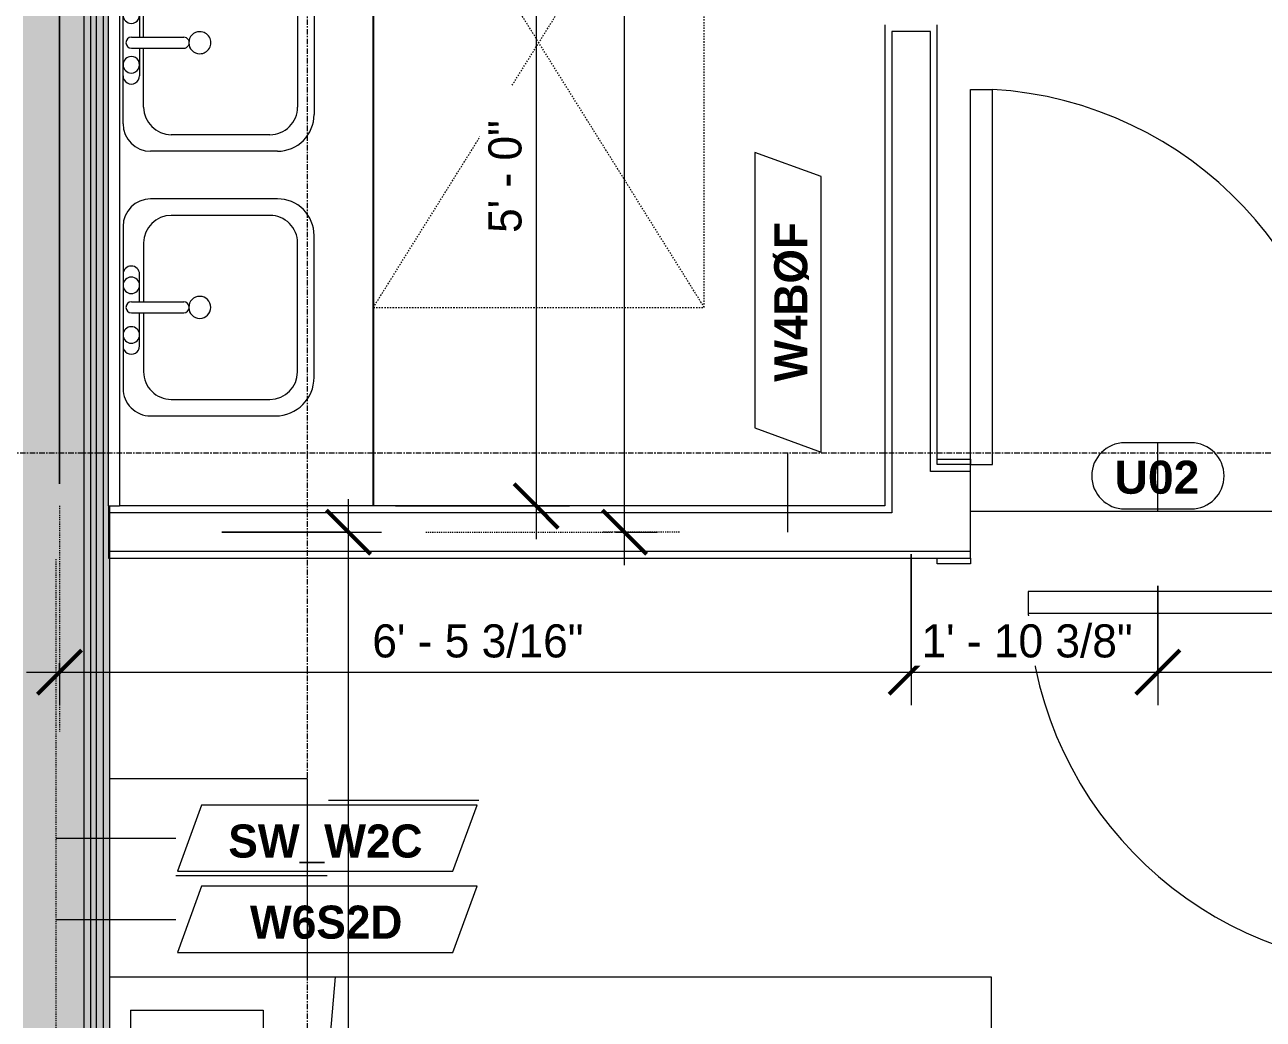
# Model space of a CAD drawing. Header units: inches. Extents: x -4058 to -1781, y 9814 to 12264.
# Drawn here: x -2526 to -2413.7, y 10115.9 to 10206 of the extents above; entities that cross this region are included whole.
import ezdxf

# ---------------------------------------------------------------- set-up
doc = ezdxf.new("R2010")
doc.units = ezdxf.units.IN
doc.header["$MEASUREMENT"] = 0
for name, pattern in [('Dash', [0.25, 0.125, -0.125]), ('Dash 3_32_', [0.1875, 0.09375, -0.09375]), ('Grid Line 1_2_', [0.875, 0.5, -0.125, 0.125, -0.125])]:
    doc.linetypes.add(name, pattern=pattern)
for name, color, linetype, lineweight in [('0-1', 7, 'Continuous', 5), ('A-ANNO-DIMS', 211, 'Continuous', 9), ('A-ANNO-DIMS-32', 211, 'Continuous', 9), ('A-DETL-1', 90, 'Dash 3_32_', 9), ('A-DOOR-2', 31, 'Continuous', 9), ('A-DOOR-IDEN', 31, 'Continuous', 9), ('A-FLOR-2', 192, 'Continuous', 9), ('A-GENM', 5, 'Continuous', 9), ('A-GENM-2', 147, 'Dash', 9), ('A-WALL-1', 7, 'Continuous', 9), ('A-WALL-2', 113, 'Continuous', 9), ('A-WALL-IDEN', 211, 'Continuous', 9), ('I-FURN', 30, 'Continuous', 9), ('I-WALL-1', 1, 'Continuous', 18), ('I-WALL-2', 10, 'Continuous', 5), ('I-WALL-3', 7, 'Continuous', 9), ('I-WALL-4', 2, 'Continuous', 9), ('P-SANR-FIXT', 6, 'Continuous', 9), ('Q-CASE', 31, 'Continuous', 9), ('S-GRID-1', 1, 'Grid Line 1_2_', 9)]:
    doc.layers.add(name, color=color, linetype=linetype, lineweight=lineweight)
doc.styles.add('Arial_B', font='arialbd.ttf', dxfattribs={"height": 3})
doc.styles.add('Century Gothic', font='ufonts.com_century-gothic.ttf', dxfattribs={"height": 3})
doc.styles.add('Century Gothic_B', font='GOTHICB.TTF', dxfattribs={"height": 3})
doc.dimstyles.new('MARKETING_DIMENSION', dxfattribs={"dimscale": 12, "dimtxt": 3.132505, "dimasz": 0.333333, "dimexe": 0.25, "dimexo": 0.166667, "dimgap": 0.041667, "dimtad": 1, "dimdec": 4, "dimrnd": 0.0625, "dimzin": 3, "dimdsep": 46, "dimlunit": 4, "dimtxsty": 'Century Gothic', "dimblk1": 'OBLIQUE', "dimblk2": 'OBLIQUE', "dimsah": 1, "dimcen": 0.09, "dimdle": 0.25, "dimazin": 0, "dimtfac": 1, "dimtdec": 4, "dimtix": 1, "dimtmove": 0, "dimatfit": 3, "dimfxl": 1, "dimtvp": 1, "dimtfill": 1, "dimfrac": 2, "dimtolj": 1, "dimtzin": 0, "dimarcsym": 2})
doc.dimstyles.new('THE_DIMENSION_STRING', dxfattribs={"dimscale": 12, "dimtxt": 3.132505, "dimasz": 0.333333, "dimexe": 0.25, "dimexo": 0.166667, "dimgap": 0.041667, "dimtad": 1, "dimdec": 4, "dimrnd": 0.0625, "dimzin": 3, "dimdsep": 46, "dimlunit": 4, "dimtxsty": 'Century Gothic', "dimblk1": 'OBLIQUE', "dimblk2": 'OBLIQUE', "dimsah": 1, "dimcen": 0.09, "dimdle": 0.25, "dimazin": 0, "dimtfac": 1, "dimtdec": 4, "dimtix": 1, "dimtmove": 0, "dimatfit": 3, "dimfxl": 1, "dimtvp": 1, "dimtfill": 1, "dimfrac": 2, "dimtolj": 1, "dimtzin": 0, "dimarcsym": 2})

# ---------------------------------------------------------------- blocks, each defined once
blk = doc.blocks.new('CTR - 1st Phase -Stairs _ Elevators_rvt-1-UNIT PLANS - 2ND FLOOR')
at = {"layer": 'I-WALL-1'}
blk.add_hatch(color=256, dxfattribs=at).paths.add_polyline_path([(-2518.87, 10017.09), (-2518.25, 10017.09), (-2518.25, 10162.41), (-2518.37, 10162.41), (-2518.37, 10222.41), (-2518.25, 10222.41), (-2518.25, 10262.59), (-2518.87, 10262.59), (-2518.87, 10033.32)], flags=0)
at = {"layer": 'I-WALL-2'}
for points in [[(-2520, 10017.09), (-2520, 10261.46), (-2520.62, 10261.46), (-2520.62, 10017.09)], [(-2520, 10017.09), (-2519.5, 10017.09), (-2519.5, 10261.46), (-2520, 10261.46), (-2520, 10033.32)], [(-2519.5, 10017.09), (-2518.87, 10017.09), (-2518.87, 10261.96), (-2519.5, 10261.96), (-2519.5, 10033.32)], [(-2526.12, 10017.09), (-2520.62, 10017.09), (-2520.62, 10255.96), (-2526.12, 10255.96), (-2526.12, 10033.32)]]:
    blk.add_hatch(color=256, dxfattribs=at).paths.add_polyline_path(points, flags=0)
at = {"layer": 'A-WALL-1'}
for p, q in [((-2520.62, 10254.71), (-2520.62, 10017.09)), ((-2520, 10254.71), (-2520, 10017.09)), ((-2519.5, 10254.71), (-2519.5, 10017.09)), ((-2518.87, 10254.71), (-2518.87, 10017.09))]:
    blk.add_line(p, q, dxfattribs=at)
at = {"layer": 'I-WALL-3'}
blk.add_line((-2518.25, 10017.09), (-2518.25, 10162.41), dxfattribs=at)
blk = doc.blocks.new('SWING - SINGLE - FLUSH - SWING - FLUSH - 2-10 x 6-8 - PRIVACY-4202140-UNIT PLANS - 2ND FLOOR')
at = {"layer": 'A-DOOR-2'}
for p, q in [((-20, 4.25), (-20, 4.75)), ((-20, 4.75), (-17, 4.75)), ((-17, 4.75), (-17, 4.25)), ((17, 4.25), (17, 4.75)), ((17, 4.75), (20, 4.75)), ((20, 4.75), (20, 4.25)), ((-17, 4.25), (-20, 4.25)), ((20, 4.25), (17, 4.25)), ((-20, -4.25), (-17, -4.25)), ((-20, -4.75), (-20, -4.25)), ((-17, -4.25), (-17, -4.75)), ((15, -4.25), (15, -38.26)), ((17, -4.25), (15, -4.25)), ((17, -4.25), (17, -38.26)), ((17, -4.25), (20, -4.25)), ((17, -4.75), (17, -4.25)), ((20, -4.25), (20, -4.75)), ((-17, -4.75), (-20, -4.75)), ((20, -4.75), (17, -4.75)), ((17, -38.26), (15, -38.26))]:
    blk.add_line(p, q, dxfattribs=at)
blk.add_arc((17, -4.25), 34.07, 180, 266.6343, dxfattribs=at)
blk = doc.blocks.new('M_Sink Vanity-Square - 500 x 440mm-1372835-UNIT PLANS - 2ND FLOOR')
at = {"layer": 'P-SANR-FIXT'}
for p, q in [((-5.72, 10.23), (7.14, 10.23)), ((-5.22, 8.73), (6.46, 8.73)), ((10.46, 6.91), (10.46, -4.59)), ((-9.22, -4.59), (-9.22, 6.73)), ((-7.72, -2.72), (-7.72, 6.23)), ((8.96, 6.23), (8.96, -2.72)), ((0.12, -6.33), (0.12, -1.59)), ((1.12, -6.33), (1.12, -1.59)), ((0.12, -5.22), (-5.22, -5.22)), ((-2.88, -5.59), (0.12, -5.59)), ((6.46, -5.22), (1.12, -5.22)), ((1.12, -5.59), (3.62, -5.59)), ((7.96, -7.09), (-6.72, -7.09)), ((3.62, -7.09), (-2.88, -7.09))]:
    blk.add_line(p, q, dxfattribs=at)
for centre, radius, start, end in [((-5.72, 6.73), 3.5, 90, 180), ((7.14, 6.91), 3.32, 360, 90), ((-5.22, 6.23), 2.5, 90, 180), ((6.46, 6.23), 2.5, 360, 90), ((0.62, -0.13), 1, 360, 180), ((0.62, -0.13), 1, 180, 0), ((0.62, -1.59), 0.5, 360, 180), ((-5.22, -2.72), 2.5, 180, 270), ((6.46, -2.72), 2.5, 270, 360), ((-6.72, -4.59), 2.5, 180, 270), ((-2.88, -6.34), 0.75, 90, 270), ((-1.88, -6.34), 0.75, 360, 180), ((2.62, -6.34), 0.75, 0, 180), ((3.62, -6.34), 0.75, 270, 90), ((7.96, -4.59), 2.5, 270, 0), ((-1.88, -6.34), 0.75, 180, 0), ((0.62, -6.33), 0.5, 180, 0), ((2.62, -6.34), 0.75, 180, 0)]:
    blk.add_arc(centre, radius, start, end, dxfattribs=at)
blk = doc.blocks.new('Bath Vanity - Bath Vanity 60_-3668790-UNIT PLANS - 2ND FLOOR')
at = {"layer": 'Q-CASE'}
for p, q in [((30.74, 24), (-29.26, 24)), ((-29.26, 24), (-29.26, 1))]:
    blk.add_line(p, q, dxfattribs=at)
blk = doc.blocks.new('BATHROOM MIRROR - BATHROOM MIRROR  60_-3802719-UNIT PLANS - 2ND FLOOR')
at = {"layer": 'Q-CASE'}
for p, q in [((-29.26, -23), (30.74, -23)), ((-29.26, -23), (-29.26, -24)), ((30.74, -24), (30.74, -23)), ((30.74, -24), (-29.26, -24))]:
    blk.add_line(p, q, dxfattribs=at)
blk = doc.blocks.new('M_Sink Vanity-Square - 500 x 440mm-1352614-UNIT PLANS - 2ND FLOOR')
at = {"layer": 'P-SANR-FIXT'}
for p, q in [((7.96, 7.09), (-6.72, 7.09)), ((3.62, 7.09), (-2.88, 7.09)), ((0.12, 6.33), (0.12, 1.59)), ((1.12, 6.33), (1.12, 1.59)), ((-9.22, 4.59), (-9.22, -6.73)), ((0.12, 5.22), (-5.22, 5.22)), ((-2.88, 5.59), (0.12, 5.59)), ((1.12, 5.59), (3.62, 5.59)), ((6.46, 5.22), (1.12, 5.22)), ((10.46, -6.91), (10.46, 4.59)), ((-7.72, 2.72), (-7.72, -6.23)), ((8.96, -6.23), (8.96, 2.72)), ((-5.22, -8.73), (6.46, -8.73)), ((-5.72, -10.23), (7.14, -10.23))]:
    blk.add_line(p, q, dxfattribs=at)
for centre, radius, start, end in [((-6.72, 4.59), 2.5, 90, 180), ((-2.88, 6.34), 0.75, 90, 270), ((-1.88, 6.34), 0.75, 360, 180), ((0.62, 6.33), 0.5, 360, 180), ((2.62, 6.34), 0.75, 360, 180), ((3.62, 6.34), 0.75, 270, 90), ((7.96, 4.59), 2.5, 360, 90), ((-1.88, 6.34), 0.75, 180, 0), ((2.62, 6.34), 0.75, 180, 360), ((-5.22, 2.72), 2.5, 90, 180), ((6.46, 2.72), 2.5, 0, 90), ((0.62, 0.13), 1, 360, 180), ((0.62, 1.59), 0.5, 180, 0), ((0.62, 0.13), 1, 180, 0), ((-5.72, -6.73), 3.5, 180, 270), ((-5.22, -6.23), 2.5, 180, 270), ((6.46, -6.23), 2.5, 270, 0), ((7.14, -6.91), 3.32, 270, 0)]:
    blk.add_arc(centre, radius, start, end, dxfattribs=at)
blk = doc.blocks.new('SWING - SINGLE - FLUSH - SWING - FLUSH - 2-10 x 6-8 - PRIVACY-4202128-UNIT PLANS - 2ND FLOOR')
at = {"layer": 'A-DOOR-2'}
for p, q in [((15, 2.37), (15, 36.38)), ((17, 36.38), (15, 36.38)), ((17, 2.37), (17, 36.38)), ((-17, 2.87), (-20, 2.87)), ((-20, 2.87), (-20, 2.37)), ((-20, 2.37), (-17, 2.37)), ((-17, 2.37), (-17, 2.87)), ((17, 2.37), (15, 2.37)), ((20, 2.87), (17, 2.87)), ((17, 2.87), (17, 2.37)), ((17, 2.37), (20, 2.37)), ((20, 2.37), (20, 2.87)), ((-17, -2.38), (-20, -2.38)), ((-20, -2.38), (-20, -2.88)), ((-20, -2.88), (-17, -2.88)), ((-17, -2.88), (-17, -2.38)), ((20, -2.38), (17, -2.38)), ((17, -2.38), (17, -2.88)), ((17, -2.88), (20, -2.88)), ((20, -2.88), (20, -2.38))]:
    blk.add_line(p, q, dxfattribs=at)
blk.add_arc((17, 2.37), 34.07, 93.3657, 180, dxfattribs=at)
blk = doc.blocks.new('Bed-Standard - King 78_ x 80_-V64-UNIT PLANS - 2ND FLOOR')
at = {"layer": 'I-FURN'}
for p, q in [((-28.31, 41.8), (49.69, 41.8)), ((-28.31, -38.08), (-28.31, 41.8)), ((49.69, 41.8), (49.69, -38.08)), ((49.69, -24.2), (-28.31, -17.63)), ((-25.31, -24.2), (46.69, -24.2)), ((-25.31, -36.2), (-25.31, -24.2)), ((46.69, -36.2), (46.69, -24.2)), ((-25.31, -36.2), (46.69, -36.2))]:
    blk.add_line(p, q, dxfattribs=at)
blk = doc.blocks.new('Table-Night Stand - 18_ x 18_ x 24_-V66-UNIT PLANS - 2ND FLOOR')
at = {"layer": 'I-FURN'}
for p, q in [((0.15, 0), (18.15, 0)), ((0.15, -17.87), (0.15, 0))]:
    blk.add_line(p, q, dxfattribs=at)
blk = doc.blocks.new('ADA Clearances - 30_x48_-V107-UNIT PLANS - 2ND FLOOR')
at = {"layer": 'A-GENM-2'}
for p, q in [((15, -24), (-15, 24)), ((-15, -24), (15, 24)), ((15, 24), (-15, 24)), ((-15, 24), (-15, -24)), ((15, -24), (15, 24)), ((-15, -24), (15, -24))]:
    blk.add_line(p, q, dxfattribs=at)
blk = doc.blocks.new('DIMBLOCK56-UNIT PLANS - 2ND FLOOR')
at = {"layer": 'A-ANNO-DIMS-32'}
for p, q in [((-2445.62, 10158.04), (-2445.62, 10144.34)), ((-2445.62, 10147.34), (-2445.62, 10158.04)), ((-2522.81, 10148.17), (-2522.81, 10144.34)), ((-2522.81, 10147.34), (-2522.81, 10148.17)), ((-2525.81, 10147.34), (-2445.62, 10147.34))]:
    blk.add_line(p, q, dxfattribs=at)
at = {"layer": 'A-ANNO-DIMS-32', "lineweight": 50}
for p, q in [((-2522.81, 10147.34), (-2520.81, 10149.34)), ((-2445.62, 10147.34), (-2443.62, 10149.34)), ((-2522.81, 10147.34), (-2524.81, 10145.34)), ((-2445.62, 10147.34), (-2447.62, 10145.34))]:
    blk.add_line(p, q, dxfattribs=at)
at = {"layer": 'A-ANNO-DIMS-32', "color": 0, "insert": (-2494.46, 10151.68), "char_height": 3, "width": 24.5827, "attachment_point": 1, "line_spacing_factor": 0.984502, "style": 'Century Gothic', "bg_fill": 3, "box_fill_scale": 1.25, "bg_fill_color": 256, "bg_fill_true_color": 13158600, "bg_fill_transparency": 0}
blk.add_mtext('6\' - 5 3/16"', dxfattribs=at)
blk = doc.blocks.new('_Oblique')
at = {"color": 0, "linetype": 'ByBlock', "lineweight": -2}
blk.add_line((-0.5, -0.5), (0.5, 0.5), dxfattribs=at)
blk = doc.blocks.new('DIMBLOCK57-UNIT PLANS - 2ND FLOOR')
at = {"layer": 'A-ANNO-DIMS-32'}
for p, q in [((-2445.62, 10158.04), (-2445.62, 10144.34)), ((-2445.62, 10147.34), (-2445.62, 10158.04)), ((-2423.25, 10155.16), (-2423.25, 10144.34)), ((-2423.25, 10147.34), (-2423.25, 10155.16)), ((-2445.62, 10147.34), (-2423.25, 10147.34))]:
    blk.add_line(p, q, dxfattribs=at)
at = {"layer": 'A-ANNO-DIMS-32', "lineweight": 50}
for p, q in [((-2445.62, 10147.34), (-2443.62, 10149.34)), ((-2423.25, 10147.34), (-2421.25, 10149.34)), ((-2445.62, 10147.34), (-2447.62, 10145.34)), ((-2423.25, 10147.34), (-2425.25, 10145.34))]:
    blk.add_line(p, q, dxfattribs=at)
at = {"layer": 'A-ANNO-DIMS-32', "color": 0, "insert": (-2444.68, 10151.68), "char_height": 3, "width": 24.5827, "attachment_point": 1, "line_spacing_factor": 0.984502, "style": 'Century Gothic', "bg_fill": 3, "box_fill_scale": 1.25, "bg_fill_color": 256, "bg_fill_true_color": 13158600, "bg_fill_transparency": 0}
blk.add_mtext('1\' - 10 3/8"', dxfattribs=at)
blk = doc.blocks.new('DIMBLOCK58-UNIT PLANS - 2ND FLOOR')
at = {"layer": 'A-ANNO-DIMS-32'}
for p, q in [((-2362.62, 10159.91), (-2362.62, 10144.34)), ((-2362.62, 10147.34), (-2362.62, 10159.91)), ((-2423.25, 10155.16), (-2423.25, 10144.34)), ((-2423.25, 10147.34), (-2423.25, 10155.16)), ((-2423.25, 10147.34), (-2359.62, 10147.34))]:
    blk.add_line(p, q, dxfattribs=at)
at = {"layer": 'A-ANNO-DIMS-32', "lineweight": 50}
for p, q in [((-2423.25, 10147.34), (-2421.25, 10149.34)), ((-2362.62, 10147.34), (-2360.62, 10149.34)), ((-2423.25, 10147.34), (-2425.25, 10145.34)), ((-2362.62, 10147.34), (-2364.62, 10145.34))]:
    blk.add_line(p, q, dxfattribs=at)
at = {"layer": 'A-ANNO-DIMS-32', "color": 0, "insert": (-2402.01, 10151.68), "char_height": 3, "width": 21.7784, "attachment_point": 1, "line_spacing_factor": 0.984502, "style": 'Century Gothic', "bg_fill": 3, "box_fill_scale": 1.25, "bg_fill_color": 256, "bg_fill_true_color": 13158600, "bg_fill_transparency": 0}
blk.add_mtext('5\' - 0 5/8"', dxfattribs=at)
blk = doc.blocks.new('DIMBLOCK233-UNIT PLANS - 2ND FLOOR')
at = {"layer": 'A-ANNO-DIMS-32'}
for p, q in [((-2479.6, 10225.41), (-2479.6, 10159.41)), ((-2492.37, 10222.41), (-2476.6, 10222.41)), ((-2479.6, 10222.41), (-2492.37, 10222.41)), ((-2492.37, 10162.41), (-2476.6, 10162.41)), ((-2479.6, 10162.41), (-2492.37, 10162.41))]:
    blk.add_line(p, q, dxfattribs=at)
at = {"layer": 'A-ANNO-DIMS-32', "lineweight": 50}
for p, q in [((-2479.6, 10222.41), (-2481.6, 10224.41)), ((-2479.6, 10222.41), (-2477.6, 10220.41)), ((-2479.6, 10162.41), (-2481.6, 10164.41)), ((-2479.6, 10162.41), (-2477.6, 10160.41))]:
    blk.add_line(p, q, dxfattribs=at)
at = {"layer": 'A-ANNO-DIMS-32', "color": 0, "insert": (-2483.94, 10187.17), "char_height": 3, "width": 12.5897, "attachment_point": 1, "rotation": 90, "line_spacing_factor": 0.984502, "style": 'Century Gothic', "bg_fill": 3, "box_fill_scale": 1.25, "bg_fill_color": 256, "bg_fill_true_color": 13158600, "bg_fill_transparency": 0}
blk.add_mtext('5\' - 0"', dxfattribs=at)
blk = doc.blocks.new('Wall Tag - Arch Wall-3956453-UNIT PLANS - 2ND FLOOR')
at = {"layer": 'A-WALL-IDEN'}
for p, q in [((-0.3561, 0.0937), (-0.4244, -0.0937)), ((0.4244, 0.0937), (-0.3561, 0.0937)), ((0.3561, -0.0937), (0.4244, 0.0937)), ((-0.4244, -0.0937), (0.3561, -0.0937))]:
    blk.add_line(p, q, dxfattribs=at)
blk = doc.blocks.new('Door Tag - Type Mark-2601225-UNIT PLANS - 2ND FLOOR')
at = {"layer": 'A-DOOR-IDEN'}
for p, q in [((0.09375, 0.09375), (-0.09375, 0.09375)), ((-0.09375, -0.09375), (0.09375, -0.09375))]:
    blk.add_line(p, q, dxfattribs=at)
for centre, start, end in [((-0.09375, 0), 90, 270), ((0.09375, 0), 270, 90)]:
    blk.add_arc(centre, 0.09375, start, end, dxfattribs=at)
blk = doc.blocks.new('DIMBLOCK702-UNIT PLANS - 2ND FLOOR')
at = {"layer": 'A-ANNO-DIMS-32'}
for p, q in [((-2496.63, 9985.44), (-2496.63, 10163.04)), ((-2508.1, 10160.04), (-2493.63, 10160.04)), ((-2496.63, 10160.04), (-2508.1, 10160.04)), ((-2164.99, 9988.44), (-2499.63, 9988.44)), ((-2496.63, 9988.44), (-2164.99, 9988.44))]:
    blk.add_line(p, q, dxfattribs=at)
at = {"layer": 'A-ANNO-DIMS-32', "lineweight": 50}
for p, q in [((-2496.63, 10160.04), (-2498.63, 10162.04)), ((-2496.63, 10160.04), (-2494.63, 10158.04)), ((-2496.63, 9988.44), (-2498.63, 9990.44)), ((-2496.63, 9988.44), (-2494.63, 9986.44))]:
    blk.add_line(p, q, dxfattribs=at)
at = {"layer": 'A-ANNO-DIMS-32', "color": 0, "insert": (-2500.97, 10064), "char_height": 3, "width": 24.5827, "attachment_point": 1, "rotation": 90, "line_spacing_factor": 0.984502, "style": 'Century Gothic', "bg_fill": 3, "box_fill_scale": 1.25, "bg_fill_color": 256, "bg_fill_true_color": 13158600, "bg_fill_transparency": 0}
blk.add_mtext('14\' - 3 5/8"', dxfattribs=at)
blk = doc.blocks.new('Wall Tag - Shear Wall-3956451-UNIT PLANS - 2ND FLOOR')
at = {"layer": 'A-WALL-IDEN'}
for p, q in [((0.4291, 0.1068), (0.0033, 0.1068)), ((-0.3561, 0.0937), (-0.4244, -0.0937)), ((0.4244, 0.0937), (-0.3561, 0.0937)), ((0.3561, -0.0937), (0.4244, 0.0937)), ((-0.4244, -0.0937), (0.3561, -0.0937)), ((0, -0.1068), (-0.4291, -0.1068))]:
    blk.add_line(p, q, dxfattribs=at)
blk = doc.blocks.new('DIMBLOCK1265-UNIT PLANS - 2ND FLOOR')
at = {"layer": 'A-ANNO-DIMS-32'}
for p, q in [((-2522.81, 10164.41), (-2522.81, 10220.93)), ((-2445.62, 10218.76), (-2445.62, 10214.93)), ((-2445.62, 10217.93), (-2445.62, 10218.76)), ((-2525.81, 10217.93), (-2445.62, 10217.93)), ((-2522.81, 10217.93), (-2522.81, 10164.41))]:
    blk.add_line(p, q, dxfattribs=at)
at = {"layer": 'A-ANNO-DIMS-32', "lineweight": 50}
for p, q in [((-2522.81, 10217.93), (-2520.81, 10219.93)), ((-2445.62, 10217.93), (-2443.62, 10219.93)), ((-2522.81, 10217.93), (-2524.81, 10215.93)), ((-2445.62, 10217.93), (-2447.62, 10215.93))]:
    blk.add_line(p, q, dxfattribs=at)
at = {"layer": 'A-ANNO-DIMS-32', "color": 0, "insert": (-2494.46, 10222.27), "char_height": 3, "width": 24.5827, "attachment_point": 1, "line_spacing_factor": 0.984502, "style": 'Century Gothic', "bg_fill": 3, "box_fill_scale": 1.25, "bg_fill_color": 256, "bg_fill_true_color": 13158600, "bg_fill_transparency": 0}
blk.add_mtext('6\' - 5 3/16"', dxfattribs=at)
blk = doc.blocks.new('DIMBLOCK1273-UNIT PLANS - 2ND FLOOR')
at = {"layer": 'A-ANNO-DIMS-32'}
for p, q in [((-2471.6, 10157.04), (-2471.6, 10307.04)), ((-2479.23, 10304.04), (-2468.6, 10304.04)), ((-2471.6, 10304.04), (-2479.23, 10304.04)), ((-2472.42, 10160.04), (-2468.6, 10160.04)), ((-2471.6, 10160.04), (-2472.42, 10160.04))]:
    blk.add_line(p, q, dxfattribs=at)
at = {"layer": 'A-ANNO-DIMS-32', "lineweight": 50}
for p, q in [((-2471.6, 10304.04), (-2473.6, 10306.04)), ((-2471.6, 10304.04), (-2469.6, 10302.04)), ((-2471.6, 10160.04), (-2473.6, 10162.04)), ((-2471.6, 10160.04), (-2469.6, 10158.04))]:
    blk.add_line(p, q, dxfattribs=at)
at = {"layer": 'A-ANNO-DIMS-32', "color": 0, "insert": (-2475.94, 10225.63), "char_height": 3, "width": 15.394, "attachment_point": 1, "rotation": 90, "line_spacing_factor": 0.984502, "style": 'Century Gothic', "bg_fill": 3, "box_fill_scale": 1.25, "bg_fill_color": 256, "bg_fill_true_color": 13158600, "bg_fill_transparency": 0}
blk.add_mtext('12\' - 0"', dxfattribs=at)

msp = doc.modelspace()

# ---------------------------------------------------------------- linework, layer by layer
at = {"layer": 'A-DETL-1'}
for p, q in [((-2522.81124, 10162.4144), (-2522.81124, 10141.9644)), ((-2489.62374, 10160.0394), (-2472.62374, 10160.0394)), ((-2466.62374, 10160.0394), (-2473.62374, 10160.0394)), ((-2523.12374, 10017.0894), (-2523.12374, 10157.5808))]:
    msp.add_line(p, q, dxfattribs=at)
at = {"layer": 'A-FLOR-2'}
for p, q in [((-2494.36915, 10222.4144), (-2494.36915, 10162.4144)), ((-2406.24874, 10161.9144), (-2440.24874, 10161.9144))]:
    msp.add_line(p, q, dxfattribs=at)
at = {"layer": 'A-WALL-2'}
for p, q in [((-2447.99874, 10206.0394), (-2447.99874, 10162.4144)), ((-2447.37374, 10205.4144), (-2447.37374, 10161.7894)), ((-2443.87374, 10205.4144), (-2447.37374, 10205.4144)), ((-2443.87374, 10165.5394), (-2443.87374, 10205.4144)), ((-2443.24874, 10166.1644), (-2443.24874, 10206.0394)), ((-2440.24874, 10165.5394), (-2443.87374, 10165.5394)), ((-2518.37374, 10162.4144), (-2518.37374, 10157.6644)), ((-2447.99874, 10162.4144), (-2517.36915, 10162.4144)), ((-2447.37374, 10161.7894), (-2518.37374, 10161.7894)), ((-2440.24874, 10158.2894), (-2518.37374, 10158.2894)), ((-2518.37374, 10157.6644), (-2443.24874, 10157.6644))]:
    msp.add_line(p, q, dxfattribs=at)
at = {"layer": 'A-WALL-IDEN'}
for p, q in [((-2523.12374, 10132.28575), (-2512.28058, 10132.28575)), ((-2523.12374, 10124.93222), (-2512.28058, 10124.93222))]:
    msp.add_line(p, q, dxfattribs=at)
at = {"layer": 'I-WALL-4'}
for p, q in [((-2440.24874, 10166.1644), (-2443.24874, 10166.1644)), ((-2440.24874, 10157.6644), (-2440.24874, 10166.1644)), ((-2443.24874, 10157.6644), (-2440.24874, 10157.6644))]:
    msp.add_line(p, q, dxfattribs=at)

# ---------------------------------------------------------------- block references
at = {"layer": '0-1'}
msp.add_blockref('CTR - 1st Phase -Stairs _ Elevators_rvt-1-UNIT PLANS - 2ND FLOOR', (0, 0), dxfattribs=at)
at = {"layer": 'A-DOOR-2'}
for name, p, rotation in [('SWING - SINGLE - FLUSH - SWING - FLUSH - 2-10 x 6-8 - PRIVACY-4202140-UNIT PLANS - 2ND FLOOR', (-2423.24874, 10161.9144), 180), ('SWING - SINGLE - FLUSH - SWING - FLUSH - 2-10 x 6-8 - PRIVACY-4202128-UNIT PLANS - 2ND FLOOR', (-2398.62374, 10137.6644), 90.00000000005124)]:
    msp.add_blockref(name, p, dxfattribs=dict(at, rotation=rotation))
at = {"layer": 'A-GENM'}
msp.add_blockref('ADA Clearances - 30_x48_-V107-UNIT PLANS - 2ND FLOOR', (-2479.36915, 10204.4144), dxfattribs=at)
at = {"layer": 'A-WALL-IDEN', "xscale": 31.99999999999999, "yscale": 31.99999999999999, "zscale": 31.99999999999999, "rotation": 89.99999999999955}
msp.add_blockref('Wall Tag - Arch Wall-3956453-UNIT PLANS - 2ND FLOOR', (-2456.78379, 10180.88137), dxfattribs=at)
at = {"layer": 'I-FURN', "rotation": 270.0000000004409}
for name, p in [('Table-Night Stand - 18_ x 18_ x 24_-V66-UNIT PLANS - 2ND FLOOR', (-2500.37374, 10137.86139)), ('Bed-Standard - King 78_ x 80_-V64-UNIT PLANS - 2ND FLOOR', (-2480.16882, 10091.40292))]:
    msp.add_blockref(name, p, dxfattribs=at)
at = {"layer": 'P-SANR-FIXT'}
for name, p, rotation in [('M_Sink Vanity-Square - 500 x 440mm-1372835-UNIT PLANS - 2ND FLOOR', (-2509.96999, 10205.03208), 270.000000000199), ('M_Sink Vanity-Square - 500 x 440mm-1352614-UNIT PLANS - 2ND FLOOR', (-2509.96999, 10179.79671), 90.00000000001694)]:
    msp.add_blockref(name, p, dxfattribs=dict(at, rotation=rotation))
at = {"layer": 'Q-CASE'}
for name, p, rotation in [('BATHROOM MIRROR - BATHROOM MIRROR  60_-3802719-UNIT PLANS - 2ND FLOOR', (-2494.36915, 10193.1521), 270.0000000001077), ('Bath Vanity - Bath Vanity 60_-3668790-UNIT PLANS - 2ND FLOOR', (-2518.37374, 10193.1521), 270.0000000001856)]:
    msp.add_blockref(name, p, dxfattribs=dict(at, rotation=rotation))

# ---------------------------------------------------------------- texts
at = {"layer": 'A-DOOR-IDEN', "insert": (-2427.18062, 10166.51977), "char_height": 3, "width": 9.393, "attachment_point": 1, "style": 'Arial_B'}
msp.add_mtext('U02', dxfattribs=at)
at = {"layer": 'A-WALL-IDEN', "insert": (-2458.03133, 10173.66545), "char_height": 3, "width": 17.372, "attachment_point": 1, "rotation": 90, "style": 'Century Gothic_B'}
msp.add_mtext('W4BØF', dxfattribs=at)

# ---------------------------------------------------------------- next in the draw order: dimensions: what is measured, and where the dimension line sits
at = {"layer": 'A-ANNO-DIMS'}
dim = msp.add_linear_dim(base=(-2445.62374, 10147.33829), p1=(-2522.81124, 10150.16671), p2=(-2445.62374, 10160.0394), dimstyle='THE_DIMENSION_STRING', override={"dimpost": '<>', "dimfxl": 77.816322}, dxfattribs=at)
dim.commit()
dim.dimension.update_dxf_attribs({"geometry": 'DIMBLOCK56-UNIT PLANS - 2ND FLOOR', "text_midpoint": (-2484.21749, 10149.57996)})

# ---------------------------------------------------------------- next in the draw order: linework, layer by layer
at = {"layer": 'A-WALL-IDEN'}
msp.add_line((-2456.78379, 10160.0394), (-2456.78379, 10167.14967), dxfattribs=at)

# ---------------------------------------------------------------- next in the draw order: dimensions: what is measured, and where the dimension line sits
at = {"layer": 'A-ANNO-DIMS'}
dim = msp.add_linear_dim(base=(-2479.596, 10162.4144), p1=(-2494.36915, 10222.4144), p2=(-2494.36915, 10162.4144), angle=90, dimstyle='THE_DIMENSION_STRING', override={"dimpost": '<>', "dimfxl": 60}, dxfattribs=at)
dim.commit()
dim.dimension.update_dxf_attribs({"geometry": 'DIMBLOCK233-UNIT PLANS - 2ND FLOOR', "text_midpoint": (-2481.67146, 10192.4144)})
dim = msp.add_linear_dim(base=(-2423.24874, 10147.33829), p1=(-2445.62374, 10160.0394), p2=(-2423.24874, 10157.1644), dimstyle='THE_DIMENSION_STRING', override={"dimpost": '<>', "dimfxl": 22.558951}, dxfattribs=at)
dim.commit()
dim.dimension.update_dxf_attribs({"geometry": 'DIMBLOCK57-UNIT PLANS - 2ND FLOOR', "text_midpoint": (-2434.43624, 10149.57996)})

# ---------------------------------------------------------------- next in the draw order: linework, layer by layer
at = {"layer": 'S-GRID-1'}
msp.add_line((-1781.27288, 10167.1894), (-4041.7795, 10167.1894), dxfattribs=at)

# ---------------------------------------------------------------- next in the draw order: dimensions: what is measured, and where the dimension line sits
at = {"layer": 'A-ANNO-DIMS'}
dim = msp.add_linear_dim(base=(-2362.62374, 10147.33829), p1=(-2423.24874, 10157.1644), p2=(-2362.62374, 10161.9144), dimstyle='THE_DIMENSION_STRING', override={"dimpost": '<>', "dimfxl": 60.810798}, dxfattribs=at)
dim.commit()
dim.dimension.update_dxf_attribs({"geometry": 'DIMBLOCK58-UNIT PLANS - 2ND FLOOR', "text_midpoint": (-2392.93624, 10149.57996)})

# ---------------------------------------------------------------- next in the draw order: linework, layer by layer
at = {"layer": 'A-DOOR-IDEN'}
msp.add_line((-2423.24874, 10161.9144), (-2423.24874, 10168.13991), dxfattribs=at)

# ---------------------------------------------------------------- next in the draw order: block references
at = {"layer": 'A-DOOR-IDEN', "xscale": 31.99999999999999, "yscale": 31.99999999999999, "zscale": 31.99999999999999}
msp.add_blockref('Door Tag - Type Mark-2601225-UNIT PLANS - 2ND FLOOR', (-2423.24874, 10165.13991), dxfattribs=at)

# ---------------------------------------------------------------- next in the draw order: dimensions: what is measured, and where the dimension line sits
at = {"layer": 'A-ANNO-DIMS'}
dim = msp.add_linear_dim(base=(-2496.62644, 10160.0394), p1=(-2166.99238, 9988.4394), p2=(-2506.10317, 10160.0394), angle=90, dimstyle='MARKETING_DIMENSION', override={"dimpost": '<>', "dimfxl": 380.056165}, dxfattribs=at)
dim.commit()
dim.dimension.update_dxf_attribs({"geometry": 'DIMBLOCK702-UNIT PLANS - 2ND FLOOR', "text_midpoint": (-2498.86811, 10074.2394)})

# ---------------------------------------------------------------- next in the draw order: linework, layer by layer
at = {"layer": 'S-GRID-1'}
msp.add_line((-2500.32374, 9814.0266), (-2500.32374, 12247.50061), dxfattribs=at)

# ---------------------------------------------------------------- next in the draw order: block references
at = {"layer": 'A-WALL-IDEN', "xscale": 31.99999999999999, "yscale": 31.99999999999999, "zscale": 31.99999999999999}
for name, p in [('Wall Tag - Shear Wall-3956451-UNIT PLANS - 2ND FLOOR', (-2498.54888, 10132.28575)), ('Wall Tag - Arch Wall-3956453-UNIT PLANS - 2ND FLOOR', (-2498.54888, 10124.93222))]:
    msp.add_blockref(name, p, dxfattribs=at)

# ---------------------------------------------------------------- next in the draw order: texts
at = {"layer": 'A-WALL-IDEN', "char_height": 3, "attachment_point": 1, "style": 'Century Gothic_B'}
for s, insert, width in [('SW_W2C', (-2507.51598, 10133.53328), 21.614), ('W6S2D', (-2505.55692, 10126.17975), 16.867)]:
    msp.add_mtext(s, dxfattribs=dict(at, insert=insert, width=width))

# ---------------------------------------------------------------- next in the draw order: dimensions: what is measured, and where the dimension line sits
at = {"layer": 'A-ANNO-DIMS'}
dim = msp.add_linear_dim(base=(-2445.62374, 10217.92899), p1=(-2522.81124, 10162.4144), p2=(-2445.62374, 10220.75741), dimstyle='MARKETING_DIMENSION', override={"dimpost": '<>', "dimfxl": 96.756487}, dxfattribs=at)
dim.commit()
dim.dimension.update_dxf_attribs({"geometry": 'DIMBLOCK1265-UNIT PLANS - 2ND FLOOR', "text_midpoint": (-2484.21749, 10220.17066)})

# ---------------------------------------------------------------- next in the draw order: dimensions: what is measured, and where the dimension line sits
dim = msp.add_linear_dim(base=(-2471.596, 10304.0394), p1=(-2474.42443, 10160.0394), p2=(-2481.2315, 10304.0394), angle=90, dimstyle='MARKETING_DIMENSION', override={"dimpost": '<>', "dimfxl": 144.1608}, dxfattribs=at)
dim.commit()
dim.dimension.update_dxf_attribs({"geometry": 'DIMBLOCK1273-UNIT PLANS - 2ND FLOOR', "text_midpoint": (-2473.67146, 10232.0394)})

doc.saveas('drawing.dxf')
